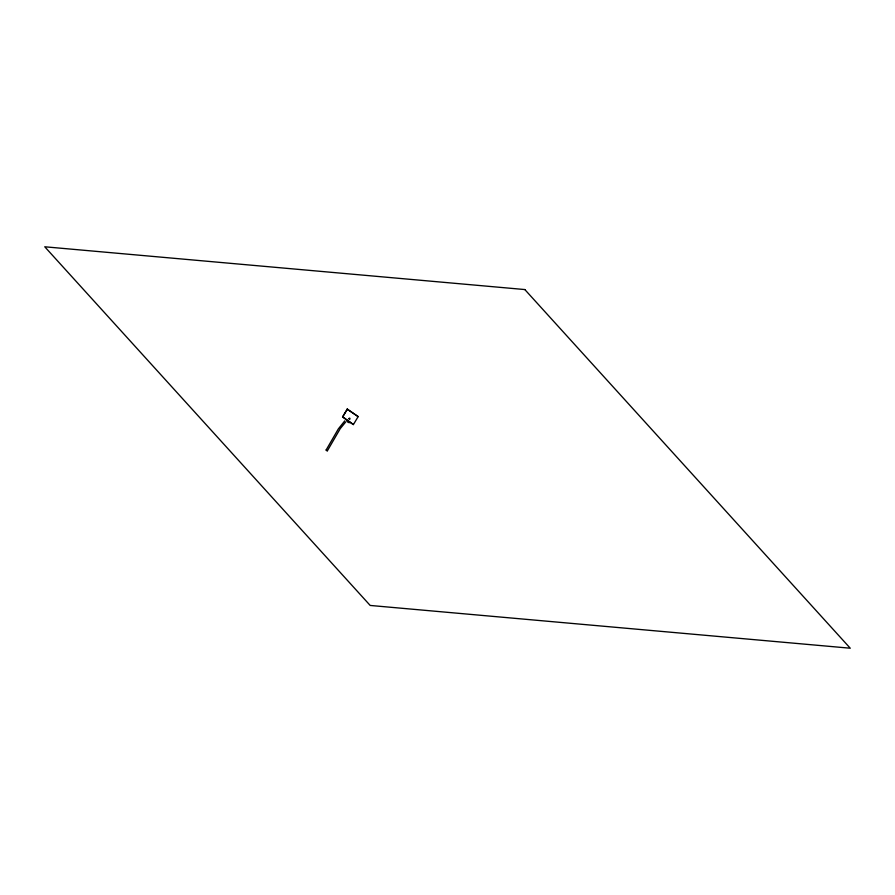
<?xml version="1.0" encoding="UTF-8"?>
<svg xmlns="http://www.w3.org/2000/svg" width="895" height="895" viewBox="0 0 895 895"><rect width="100%" height="100%" fill="white"/><g stroke="black" fill="none" stroke-linecap="round" stroke-linejoin="round"><path stroke-width="1.34" d="M345.705 421.981L340.257 428.627L327.391 450.767L326.574 450.599L326.149 449.995L338.377 428.85L344.821 420.818M327.391 450.767L326.149 449.995M342.561 417.025L347.338 409.071L358.157 416.611L353.391 424.577L342.561 417.025L347.338 409.071M358.157 416.611L347.07 409.216M353.391 424.577L342.83 416.88M349.688 422.093A1.6 0.615 30 0 1 348.658 422.529A1.6 0.615 30 0 1 346.936 421.097M348.86 418.58C349.945 421.276 350.706 416.611 348.86 418.58M524.817 289.555L44.75 246.785L370.183 605.445L850.25 648.215L524.817 289.555"/></g></svg>
